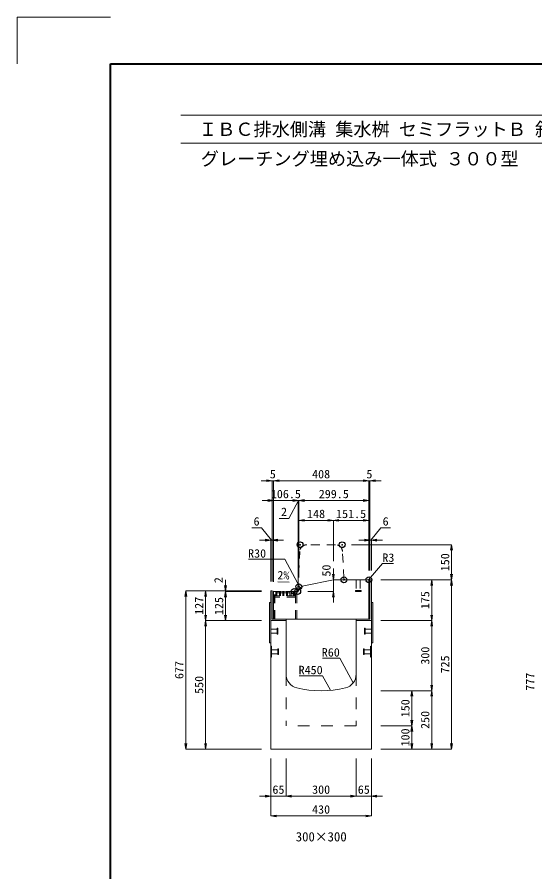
# Model space of a CAD drawing. Units: millimetres at full size. Extents: x -1809 to 57027, y -20349 to 17321.
# Drawn here: x 8600 to 10814, y 7468 to 11127 of the extents above; entities that cross this region are included whole.
import ezdxf
from ezdxf.enums import TextEntityAlignment as Align

# ---------------------------------------------------------------- set-up
doc = ezdxf.new("R2010")
doc.units = ezdxf.units.MM
doc.header["$LTSCALE"] = 50
doc.header["$PDMODE"] = 32
doc.header["$PDSIZE"] = 25
doc.linetypes.add('USER1', pattern=[2, 1, -1])
doc.linetypes.add('USER2', pattern=[1.35, 0.75, -0.6])
for name, color, linetype in [('0_2', 7, 'Continuous'), ('作業エリア', 11, 'Continuous'), ('文字', 7, 'Continuous')]:
    doc.layers.add(name, color=color, linetype=linetype)
for name, color, linetype, lineweight in [('Defpoints_3', 1, 'Continuous', 13), ('インサート', 3, 'USER2', 9), ('グレーチング', 7, 'USER2', 5), ('受枠', 3, 'Continuous', 5), ('図枠', 7, 'Continuous', 5), ('寸法線', 7, 'Continuous', 13), ('引出線', 4, 'Continuous', 13), ('本体', 2, 'Continuous', 13)]:
    doc.layers.add(name, color=color, linetype=linetype, lineweight=lineweight)
doc.styles.add('ＭＳ ゴシック', font='')
doc.styles.add('ＭＳ 明朝', font='')
doc.styles.get('ＭＳ ゴシック').set_extended_font_data('MS Gothic')
doc.styles.get('ＭＳ 明朝').set_extended_font_data('MS Mincho')

# ---------------------------------------------------------------- blocks, each defined once
blk = doc.blocks.new('open_arrow')
at = {"color": 0, "linetype": 'Continuous', "lineweight": -2}
blk.add_lwpolyline([(7.5, 1.25), (0, 0), (7.5, -1.25)], dxfattribs=at)

msp = doc.modelspace()

# ---------------------------------------------------------------- linework, layer by layer
at = {"layer": 'Defpoints_3'}
for p, q in [((8600, 10927.12), (8600, 11127.12)), ((8600, 11127.12), (9000, 11127.12))]:
    msp.add_line(p, q, dxfattribs=at)
at = {"layer": 'インサート'}
for p, q in [((10050.5, 8718.69), (10050.5, 8672.69)), ((10050.5, 8718.69), (10067.5, 8718.69)), ((10067.5, 8718.69), (10067.5, 8672.69)), ((10046.5, 8668.69), (10046.5, 8672.69)), ((10046.5, 8672.69), (10071.5, 8672.69)), ((10071.5, 8672.69), (10071.5, 8668.69)), ((10046.5, 8668.69), (10071.5, 8668.69)), ((9685, 8507.19), (9712, 8507.19)), ((9685, 8507.19), (9685, 8490.19)), ((9685, 8490.19), (9712, 8490.19)), ((9715, 8511.19), (9712, 8511.19)), ((9712, 8511.19), (9712, 8486.19)), ((9715, 8486.19), (9715, 8511.19)), ((10085, 8511.19), (10088, 8511.19)), ((10085, 8486.19), (10085, 8511.19)), ((10088, 8511.19), (10088, 8486.19)), ((10115, 8507.19), (10088, 8507.19)), ((10115, 8490.19), (10088, 8490.19)), ((10115, 8507.19), (10115, 8490.19)), ((9712, 8486.19), (9715, 8486.19)), ((10088, 8486.19), (10085, 8486.19)), ((9688.2, 8419.19), (9715.2, 8419.19)), ((9688.2, 8419.19), (9688.2, 8402.19)), ((9718.2, 8423.19), (9715.2, 8423.19)), ((9715.2, 8423.19), (9715.2, 8398.19)), ((9718.2, 8398.19), (9718.2, 8423.19)), ((10081.8, 8423.19), (10084.8, 8423.19)), ((10081.8, 8398.19), (10081.8, 8423.19)), ((10084.8, 8423.19), (10084.8, 8398.19)), ((10111.8, 8419.19), (10084.8, 8419.19)), ((10111.8, 8419.19), (10111.8, 8402.19)), ((9688.2, 8402.19), (9715.2, 8402.19)), ((9715.2, 8398.19), (9718.2, 8398.19)), ((10084.8, 8398.19), (10081.8, 8398.19)), ((10111.8, 8402.19), (10084.8, 8402.19))]:
    msp.add_line(p, q, dxfattribs=at)
at = {"layer": 'グレーチング'}
for p, q in [((9697.5, 8550.69), (9697.5, 8668.69)), ((9795.5, 8668.69), (9697.5, 8668.69)), ((9702, 8550.69), (9702, 8668.69)), ((9791, 8649.69), (9702, 8649.69)), ((9791, 8643.69), (9702, 8643.69)), ((9706.5, 8649.69), (9706.5, 8668.69)), ((9711, 8649.69), (9711, 8668.69)), ((9721.6, 8662.69), (9711, 8662.69)), ((9721.6, 8649.69), (9721.6, 8668.69)), ((9726.1, 8649.69), (9726.1, 8668.69)), ((9736.7, 8662.69), (9726.1, 8662.69)), ((9736.7, 8649.69), (9736.7, 8668.69)), ((9741.2, 8649.69), (9741.2, 8668.69)), ((9751.8, 8662.69), (9741.2, 8662.69)), ((9751.8, 8649.69), (9751.8, 8668.69)), ((9756.3, 8649.69), (9756.3, 8668.69)), ((9766.9, 8662.69), (9756.3, 8662.69)), ((9766.9, 8649.69), (9766.9, 8668.69)), ((9771.4, 8649.69), (9771.4, 8668.69)), ((9782, 8662.69), (9771.4, 8662.69)), ((9782, 8649.69), (9782, 8668.69)), ((9786.5, 8649.69), (9786.5, 8668.69)), ((9791, 8550.69), (9791, 8668.69)), ((9795.5, 8550.69), (9795.5, 8668.69))]:
    msp.add_line(p, q, dxfattribs=at)
at = {"layer": '作業エリア'}
for p in [(9810, 8868.69), (9990, 8868.69), (9997.5, 8718.69), (10104, 8718.69), (9785, 8668.69), (9800, 8668.69), (9804.5, 8688.69)]:
    msp.add_point(p, dxfattribs=at)
at = {"layer": '受枠'}
for p, q in [((10109, 8718.69), (10109, 8549.69)), ((10115, 8718.69), (10109, 8718.69)), ((10115, 8718.69), (10115, 8448.69)), ((9685, 8670.69), (9685, 8448.69)), ((9685, 8670.69), (9691, 8670.69)), ((9691, 8670.69), (9691, 8549.69)), ((9679, 8620.69), (9679, 8448.69)), ((9679, 8620.69), (9685, 8620.69)), ((10121, 8620.69), (10115, 8620.69)), ((10121, 8620.69), (10121, 8448.69)), ((9685, 8543.69), (9750, 8543.69)), ((9691, 8549.69), (9750, 8549.69)), ((9750, 8549.69), (9750, 8543.69)), ((10050, 8549.69), (10050, 8543.69)), ((10109, 8549.69), (10050, 8549.69)), ((10115, 8543.69), (10050, 8543.69)), ((9679, 8448.69), (9685, 8448.69)), ((10121, 8448.69), (10115, 8448.69))]:
    msp.add_line(p, q, dxfattribs=at)
at = {"layer": '図枠', "lineweight": 40}
for p, q in [((9000, 5387.12), (9000, 10927.12)), ((9000, 10927.12), (16800, 10927.12))]:
    msp.add_line(p, q, dxfattribs=at)
at = {"layer": '図枠', "lineweight": 13}
for p, q in [((9300, 10707.12), (16500, 10707.12)), ((9300, 10587.12), (16500, 10587.12))]:
    msp.add_line(p, q, dxfattribs=at)
at = {"layer": '寸法線'}
for p, q in [((9744, 9142.81), (9643, 9142.81)), ((9691, 8710.69), (9691, 9142.81)), ((10104, 9142.81), (9696, 9142.81)), ((9696, 8710.47), (9696, 9142.81)), ((9696, 8710.47), (9696, 9142.81)), ((10056, 9142.81), (10157, 9142.81)), ((10104, 8758.69), (10104, 9142.81)), ((10104, 8758.69), (10104, 9142.81)), ((10109, 8758.69), (10109, 9142.81)), ((9802.57, 9057.81), (9648, 9057.81)), ((9696, 8710.47), (9696, 9057.81)), ((9852.5, 9057.81), (9754.57, 9057.81)), ((9803.53, 9057.81), (9761.67, 8981.44)), ((9802.57, 8708.69), (9802.57, 9057.81)), ((9802.57, 8708.69), (9802.57, 9041.05)), ((10104, 9057.81), (9804.5, 9057.81)), ((9804.5, 8728.69), (9804.5, 9057.81)), ((9804.5, 8728.69), (9804.5, 9042.81)), ((10104, 8758.69), (10104, 9057.81)), ((9761.67, 8981.44), (9721.3, 8981.44)), ((9804.5, 8972.81), (9952.5, 8972.81)), ((9804.5, 8768.69), (9804.5, 8972.81)), ((9952.5, 8798.69), (9952.5, 8972.81)), ((9952.5, 8972.81), (10104, 8972.81)), ((9952.5, 8798.69), (9952.5, 8972.81)), ((10104, 8798.69), (10104, 8972.81)), ((9644.65, 8940.61), (9603.46, 8940.61)), ((9688, 8887.81), (9644.65, 8940.61)), ((10112, 8887.81), (10155.35, 8940.61)), ((10155.35, 8940.61), (10196.54, 8940.61)), ((9739, 8887.81), (9637, 8887.81)), ((9685, 8710.69), (9685, 8887.81)), ((9691, 8710.69), (9691, 8887.81)), ((10030, 8868.69), (10457.94, 8868.69)), ((10061, 8887.81), (10163, 8887.81)), ((10109, 8758.69), (10109, 8887.81)), ((10115, 8758.69), (10115, 8887.81)), ((10457.94, 8868.69), (10457.94, 8718.69)), ((9952.5, 8766.69), (9952.5, 8620.69)), ((9491.22, 8718.69), (9491.22, 8620.69)), ((10155, 8718.69), (10372.94, 8718.69)), ((10155, 8718.69), (10457.94, 8718.69)), ((10155, 8718.69), (10457.94, 8718.69)), ((10372.94, 8718.69), (10372.94, 8543.69)), ((10457.94, 7993.69), (10457.94, 8718.69)), ((9321.22, 8670.69), (9321.22, 7993.69)), ((9645, 8670.69), (9321.22, 8670.69)), ((9406.22, 8670.69), (9406.22, 8543.69)), ((9645, 8670.69), (9406.22, 8670.69)), ((9645, 8670.69), (9491.22, 8670.69)), ((9645, 8668.69), (9491.22, 8668.69)), ((9491.22, 8668.69), (9491.22, 8543.69)), ((9645, 8668.69), (9491.22, 8668.69)), ((9842.57, 8668.69), (9952.5, 8668.69)), ((9645, 8543.69), (9406.22, 8543.69)), ((9406.22, 8543.69), (9406.22, 7993.69)), ((9645, 8543.69), (9406.22, 8543.69)), ((9645, 8543.69), (9491.22, 8543.69)), ((10155, 8543.69), (10372.94, 8543.69)), ((10155, 8543.69), (10372.94, 8543.69)), ((10372.94, 8543.69), (10372.94, 8243.69)), ((10155, 8243.69), (10372.94, 8243.69)), ((10155, 8243.69), (10287.94, 8243.69)), ((10155, 8243.69), (10372.94, 8243.69)), ((10287.94, 8243.69), (10287.94, 8093.69)), ((10372.94, 7993.69), (10372.94, 8243.69)), ((10155, 8093.69), (10287.94, 8093.69)), ((10155, 8093.69), (10287.94, 8093.69)), ((10287.94, 8093.69), (10287.94, 7993.69)), ((9645, 7993.69), (9321.22, 7993.69)), ((9645, 7993.69), (9406.22, 7993.69)), ((10155, 7993.69), (10287.94, 7993.69)), ((10155, 7993.69), (10372.94, 7993.69)), ((10155, 7993.69), (10457.94, 7993.69)), ((9685, 7953.69), (9685, 7792.54)), ((9685, 7953.69), (9685, 7707.54)), ((9750, 7953.69), (9750, 7792.54)), ((9750, 7953.69), (9750, 7792.54)), ((10050, 7953.69), (10050, 7792.54)), ((10050, 7953.69), (10050, 7792.54)), ((10115, 7953.69), (10115, 7792.54)), ((10115, 7953.69), (10115, 7707.54)), ((9798, 7792.54), (9637, 7792.54)), ((10050, 7792.54), (9750, 7792.54)), ((10163, 7792.54), (10002, 7792.54)), ((10115, 7707.54), (9685, 7707.54))]:
    msp.add_line(p, q, dxfattribs=at)
at = {"layer": '引出線'}
for points in [[(9810.6, 8684.55), (9744.87, 8806.23), (9664.87, 8806.23), (9590.2, 8806.23)], [(10103.12, 8717.81), (10161.85, 8788.18), (10209.57, 8788.18)], [(9764, 8708.71), (9715.26, 8709.68), (9764, 8708.71)], [(10037.07, 8277.01), (9980.04, 8382.73), (9905.37, 8382.73)], [(9939.55, 8245.43), (9906.65, 8307.24), (9805.65, 8307.24)]]:
    msp.add_lwpolyline(points, dxfattribs=at)
at = {"layer": '本体', "linetype": 'USER2', "lineweight": 9}
for p, q in [((9961.46, 8868.69), (9838.54, 8868.69)), ((9800.33, 8675.34), (9808.57, 8840.19)), ((9997.17, 8725.34), (9991.43, 8840.19))]:
    msp.add_line(p, q, dxfattribs=at)
at = {"layer": '本体'}
for p, q in [((9952.5, 8718.69), (9826.19, 8693.09)), ((10101, 8718.69), (9952.5, 8718.69)), ((10104, 8715.69), (10104, 8550.69)), ((9696, 8550.69), (9696, 8670.47)), ((9696, 8670.47), (9785, 8668.69)), ((9785, 8668.69), (9802.57, 8668.69)), ((9685, 8543.69), (9685, 7993.69)), ((9750, 8543.69), (9685, 8543.69)), ((10104, 8550.69), (9696, 8550.69)), ((9750, 8543.69), (9750, 8314.22)), ((10115, 8543.69), (10050, 8543.69)), ((10050, 8543.69), (10050, 8314.22)), ((10115, 8543.69), (10115, 7993.69)), ((10115, 7993.69), (9685, 7993.69))]:
    msp.add_line(p, q, dxfattribs=at)
at = {"layer": '本体', "lineweight": 9}
for p, q in [((9685, 8435.19), (9688.2, 8433.19)), ((9688.2, 8433.19), (9688.2, 8388.19)), ((10115, 8435.19), (10111.8, 8433.19)), ((10111.8, 8433.19), (10111.8, 8388.19)), ((9688.2, 8388.19), (9685, 8386.19)), ((10111.8, 8388.19), (10115, 8386.19))]:
    msp.add_line(p, q, dxfattribs=at)
at = {"layer": '本体', "linetype": 'USER1', "lineweight": 15}
for p, q in [((9750, 8314.22), (9750, 8093.69)), ((10050, 8314.22), (10050, 8093.69)), ((10050, 8093.69), (9750, 8093.69))]:
    msp.add_line(p, q, dxfattribs=at)
at = {"layer": '本体', "linetype": 'USER2', "lineweight": 9}
for centre, radius, start, end in [((9838.54, 8838.69), 30, 90, 177.13759), ((9961.46, 8838.69), 30, 2.86241, 90), ((10004.16, 8725.69), 7, 182.86241, 270), ((9793.34, 8675.69), 7, 270, 357.13759)]:
    msp.add_arc(centre, radius, start, end, dxfattribs=at)
at = {"layer": '本体'}
for centre, radius, start, end in [((10101, 8715.69), 3, 0, 90), ((9832.15, 8663.69), 30, 101.45875, 170.39512), ((9810, 8314.22), 60, 180, 256.65764), ((9990, 8314.22), 60, 283.34236, 0), ((9900, 8693.69), 450, 256.65764, 283.34236)]:
    msp.add_arc(centre, radius, start, end, dxfattribs=at)

# ---------------------------------------------------------------- block references
at = {"layer": '寸法線', "xscale": 3.2, "yscale": 3.2}
for p, rotation in [((9691, 9142.81), 180), ((10104, 9142.81), 180), ((10104, 9142.81), 180), ((9696, 9057.81), 180), ((9802.57, 9057.81), 180), ((9802.57, 9057.81), 180), ((10104, 9057.81), 180), ((9952.5, 8972.81), 180), ((10104, 8972.81), 180), ((9685, 8887.81), 180), ((10109, 8887.81), 180), ((10457.94, 8868.69), 270), ((9952.5, 8718.69), 90), ((10372.94, 8718.69), 270), ((10457.94, 8718.69), 90), ((10457.94, 8718.69), 270), ((9491.22, 8670.69), 90), ((9321.22, 8670.69), 270), ((9406.22, 8670.69), 270), ((9491.22, 8668.69), 270), ((9491.22, 8668.69), 270), ((9952.5, 8668.69), 270), ((9406.22, 8543.69), 90), ((9491.22, 8543.69), 90), ((10372.94, 8543.69), 90), ((9406.22, 8543.69), 270), ((10372.94, 8543.69), 270), ((10287.94, 8243.69), 270), ((10372.94, 8243.69), 90), ((10372.94, 8243.69), 270), ((10287.94, 8093.69), 90), ((10287.94, 8093.69), 270), ((9321.22, 7993.69), 90), ((9406.22, 7993.69), 90), ((10287.94, 7993.69), 90), ((10372.94, 7993.69), 90), ((10457.94, 7993.69), 90), ((9685, 7792.54), 180), ((10050, 7792.54), 180), ((10050, 7792.54), 180), ((10115, 7707.54), 180)]:
    msp.add_blockref('open_arrow', p, dxfattribs=dict(at, rotation=rotation))
for p in [(9696, 9142.81), (9696, 9142.81), (10109, 9142.81), (9804.5, 9057.81), (9804.5, 9057.81), (9804.5, 8972.81), (9952.5, 8972.81), (9691, 8887.81), (10115, 8887.81), (9750, 7792.54), (9750, 7792.54), (10115, 7792.54), (9685, 7707.54)]:
    msp.add_blockref('open_arrow', p, dxfattribs=at)
at = {"layer": '引出線'}
for p, xscale, yscale, rotation in [((9764, 8708.71), 0.16, 0.16, 178.9), ((10103.12, 8717.81), 0.16, 0.16, 50.2), ((9810.6, 8684.55), 0.16, 0.16, 118.4), ((10037.07, 8277.01), 0.133, 0.133, 118.3), ((9939.55, 8245.43), 0.133, 0.133, 118)]:
    msp.add_blockref('open_arrow', p, dxfattribs=dict(at, xscale=xscale, yscale=yscale, rotation=rotation))

# ---------------------------------------------------------------- texts
at = {"layer": '0_2', "style": 'ＭＳ ゴシック'}
msp.add_text('グレーチング埋め込み一体式 ３００型', height=56.96, dxfattribs=at).set_placement((10065, 10520.74), align=Align.MIDDLE_CENTER)
at = {"layer": '図枠', "style": 'ＭＳ ゴシック'}
msp.add_text('\u3000ＩＢＣ排水側溝 集水桝 セミフラットＢ 斜左 H=50（Ⅰ型・Ⅲ型兼用）断面図', height=56.96, dxfattribs=at).set_placement((9300, 10647.12), align=Align.MIDDLE_LEFT)
at = {"layer": '寸法線', "style": 'ＭＳ 明朝', "width": 1.05}
for s, p in [('5', (9693.5, 9170.81)), ('408', (9900, 9170.81)), ('5', (10106.5, 9170.81)), ('106.5', (9749.28, 9085.81)), ('299.5', (9954.25, 9085.81)), ('2', (9741.48, 9009.44)), ('148', (9878.5, 9000.81)), ('151.5', (10028.25, 9000.81)), ('6', (9624.05, 8968.61)), ('6', (10175.95, 8968.61)), ('65', (9717.5, 7820.54)), ('300', (9900, 7820.54)), ('65', (10082.5, 7820.54)), ('430', (9900, 7735.54))]:
    msp.add_text(s, height=36.03, dxfattribs=at).set_placement(p, align=Align.MIDDLE_CENTER)
for s, p in [('150', (10429.94, 8793.69)), ('50', (9922.5, 8757.96)), ('2', (9461.22, 8716.89)), ('127', (9378.22, 8607.19)), ('125', (9463.22, 8606.19)), ('175', (10344.94, 8631.19)), ('300', (10344.94, 8393.69)), ('725', (10429.94, 8356.19)), ('677', (9293.22, 8332.19)), ('777', (10793.22, 8282.19)), ('550', (9378.22, 8268.69)), ('150', (10259.94, 8168.69)), ('250', (10344.94, 8118.69)), ('100', (10259.94, 8043.69))]:
    msp.add_text(s, height=36.03, rotation=90, dxfattribs=at).set_placement(p, align=Align.MIDDLE_CENTER)
at = {"layer": '引出線', "style": 'ＭＳ 明朝', "width": 1.05}
for s, p in [('R30', (9664.87, 8849.43)), ('R60', (9980.04, 8425.93)), ('R450', (9906.65, 8350.44))]:
    msp.add_text(s, height=36.03, dxfattribs=at).set_placement(p, align=Align.TOP_RIGHT)
msp.add_text('R3', height=36.03, dxfattribs=at).set_placement((10161.85, 8831.38), align=Align.TOP_LEFT)
msp.add_text('2%', height=36.03, rotation=358.854, dxfattribs=at).set_placement((9764.94, 8755.6), align=Align.TOP_RIGHT)
at = {"layer": '文字', "style": 'ＭＳ 明朝'}
msp.add_text('300×300', height=40.03, dxfattribs=at).set_placement((9900.48, 7618.72), align=Align.MIDDLE_CENTER)

doc.saveas('drawing.dxf')
